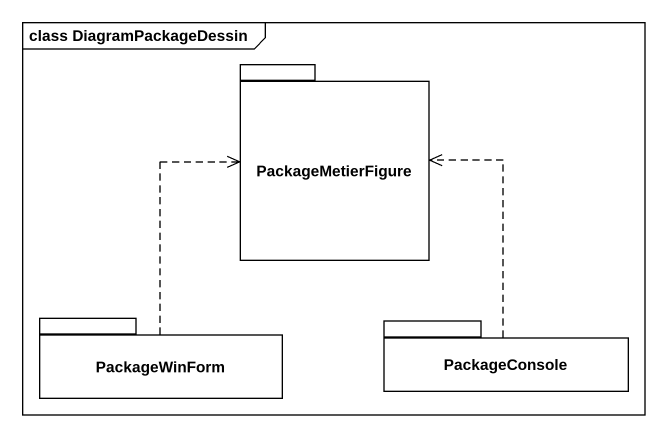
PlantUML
@startuml
mainframe class DiagramPackageDessin
package PackageMetierFigure {
}
package PackageWinForm {
}
package PackageConsole {
}
PackageWinForm .up.> PackageMetierFigure
PackageConsole .up.> PackageMetierFigure
@enduml
